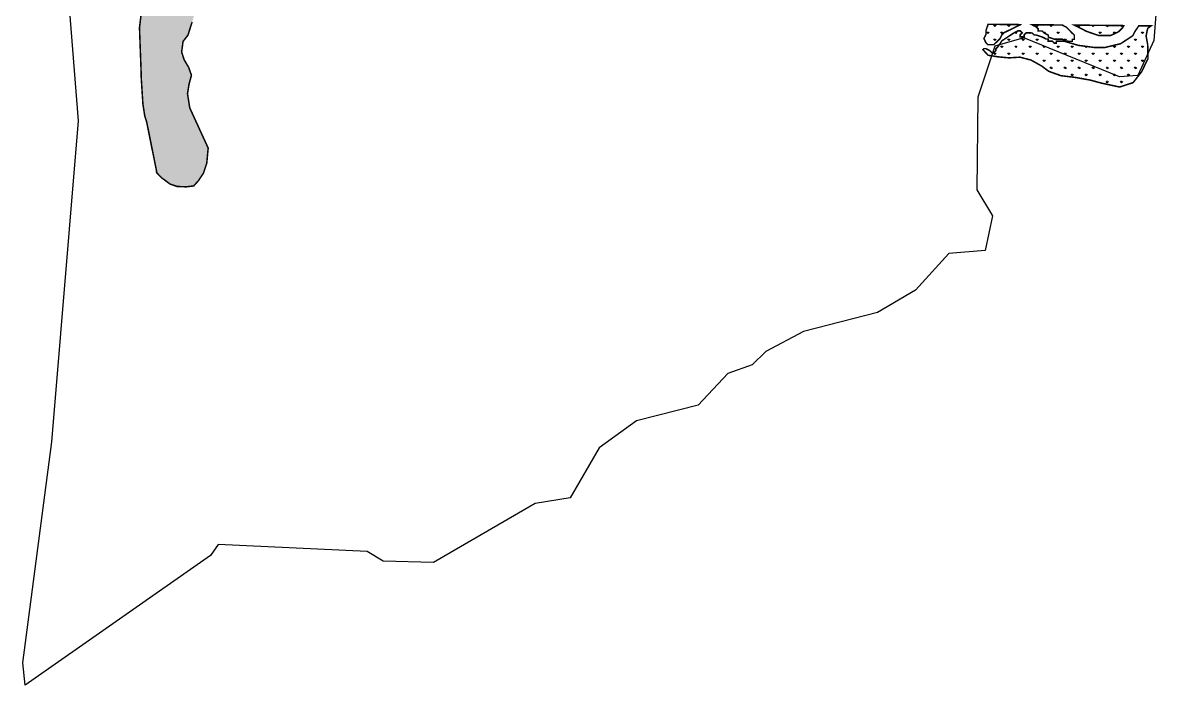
# Model space of a CAD drawing. Header units: metres. Extents: x 335517 to 338331, y 1782039 to 1785453.
# Drawn here: x 335517 to 337811, y 1782039 to 1783373 of the extents above; entities that cross this region are included whole.
import ezdxf

# ---------------------------------------------------------------- set-up
doc = ezdxf.new("R2010")
doc.units = ezdxf.units.M
doc.layers.add('MANGROOVES', color=112, linetype='Continuous')
pattern_1 = [(90, (0, 0), (-14.14213562, 14.14213562), [3.75, -24.53427126]), (45, (0, 0), (-14.14213562, 14.14213562), [3.75, -16.25]), (135, (0, 0), (-14.14213562, -14.14213562), [3.75, -16.25])]

msp = doc.modelspace()

# ---------------------------------------------------------------- hatches: boundary and pattern name
at = {"layer": 'MANGROOVES'}
h = msp.add_hatch(dxfattribs=at)
h.set_pattern_fill('GRASS', color=256, scale=20)
h.set_pattern_definition([(90, (0, 0), (-14.14213562, 14.14213562), [3.75, -24.53427126]), (45, (0, 0), (-14.14213562, 14.14213562), [3.75, -16.25]), (135, (0, 0), (-14.14213562, -14.14213562), [3.75, -16.25])])
h.paths.add_polyline_path([(336208.5, 1784769), (336216.4, 1784744.7), (336236.3, 1784667.7), (336236.2, 1784663.6), (336244.2, 1784639.3), (336267.9, 1784537.9), (336283.7, 1784469), (336303.7, 1784412.2), (336315.6, 1784379.8), (336323.5, 1784335.2), (336327.3, 1784302.8), (336327, 1784234), (336322.7, 1784201.6), (336322.5, 1784165.2), (336330.6, 1784165.1), (336338.7, 1784169.1), (336342.9, 1784181.3), (336359.2, 1784201.4), (336375.5, 1784225.6), (336379.6, 1784237.7), (336387.7, 1784241.7), (336395.9, 1784249.8), (336412.1, 1784261.8), (336424.3, 1784269.9), (336436.5, 1784281.9), (336456.8, 1784294), (336465, 1784306.1), (336477.3, 1784330.3), (336489.6, 1784362.6), (336501.9, 1784390.9), (336506, 1784411.1), (336506.3, 1784451.6), (336502.3, 1784471.9), (336498.3, 1784480), (336482.2, 1784488.2), (336478.1, 1784488.2), (336474.1, 1784484.2), (336465.9, 1784480.2), (336461.9, 1784476.1), (336461.8, 1784472.1), (336457.8, 1784472.1), (336457.9, 1784486.3), (336470.1, 1784492.3), (336474.1, 1784496.3), (336478.2, 1784504.4), (336482.3, 1784512.5), (336486.4, 1784528.6), (336490.6, 1784544.8), (336490.7, 1784561), (336502.8, 1784560.9), (336506.9, 1784564.9), (336507, 1784585.2), (336519.1, 1784585.1), (336519.1, 1784573), (336523.1, 1784564.9), (336516.9, 1784552.7), (336506.8, 1784552.8), (336502.8, 1784548.8), (336498.7, 1784544.8), (336490.5, 1784528.6), (336490.5, 1784520.5), (336486.4, 1784512.4), (336486.3, 1784504.3), (336494.4, 1784496.2), (336502.4, 1784492.1), (336506.5, 1784492.1), (336510.6, 1784500.2), (336518.7, 1784512.3), (336526.2, 1784519.6), (336530.8, 1784496), (336534.7, 1784471.7), (336534.6, 1784451.4), (336526.2, 1784402.9), (336517.9, 1784366.5), (336505.6, 1784334.2), (336497.4, 1784310), (336481.1, 1784285.8), (336460.7, 1784261.6), (336440.3, 1784241.4), (336424.1, 1784225.3), (336383.4, 1784197.2), (336379.4, 1784197.2), (336371.2, 1784189.2), (336359, 1784177.1), (336322.3, 1784132.8), (336310.1, 1784120.7), (336297.9, 1784112.7), (336281.7, 1784108.7), (336220.9, 1784084.8), (336192.5, 1784072.8), (336160, 1784056.8), (336119.4, 1784036.8), (336082.9, 1784012.7), (336058.4, 1783988.5), (336046.2, 1783972.4), (336013.7, 1783948.3), (335997.4, 1783932.2), (335952.7, 1783900), (335912, 1783863.8), (335883.5, 1783831.6), (335863.2, 1783811.5), (335850.9, 1783795.3), (335846.8, 1783787.3), (335838.6, 1783767.1), (335826.4, 1783746.9), (335818.1, 1783710.5), (335805.7, 1783674.1), (335780.8, 1783565), (335764.2, 1783480), (335764.1, 1783471.9), (335754.7, 1783387.7), (335751.7, 1783363.4), (335755, 1783274.4), (335755, 1783266.3), (335758.6, 1783209.6), (335762.4, 1783185.2), (335766.3, 1783173.1), (335786.8, 1783070.8), (335797, 1783060.5), (335813.3, 1783048.5), (335827.3, 1783043.6), (335846.2, 1783042.9), (335860.9, 1783044.7), (335870.5, 1783055.4), (335880.4, 1783070.4), (335887.2, 1783090.7), (335890, 1783120.9), (335852.9, 1783201.9), (335848.4, 1783230.5), (335851.4, 1783249.2), (335856.3, 1783267.7), (335850.6, 1783283.6), (335841.5, 1783299), (335836.6, 1783314.4), (335839.4, 1783335.7), (335849.1, 1783348.1), (335857.7, 1783374.8), (335863.3, 1783392.7), (335863.6, 1783450.4), (335869.6, 1783507.8), (335879.9, 1783548.2), (335886.2, 1783580.6), (335894.5, 1783621), (335899.3, 1783675.3), (335907.1, 1783712), (335948, 1783782.6), (335972.5, 1783818.9), (335996.2, 1783838.3), (336039.6, 1783873.2), (336057.9, 1783891.3), (336072.7, 1783893.5), (336094.8, 1783897.9), (336118.7, 1783907.2), (336135, 1783919.3), (336159.4, 1783939.4), (336171.6, 1783951.4), (336181.8, 1783965.6), (336185.9, 1783971.6), (336203.8, 1783982.4), (336216.3, 1783985.6), (336240.7, 1784013.8), (336260.9, 1784036.6), (336270.2, 1784052.5), (336275.3, 1784079.3), (336320.3, 1784096.5), (336341.6, 1784116.6), (336361.3, 1784127.7), (336381, 1784142.2), (336391.7, 1784158), (336411.8, 1784186.2), (336426.2, 1784210.4), (336438.4, 1784225.3), (336448.7, 1784228), (336471.4, 1784202.5), (336498.1, 1784193.7), (336537.6, 1784200.8), (336586.7, 1784211.2), (336621.9, 1784240.8), (336636.5, 1784268.2), (336655.1, 1784303.6), (336673, 1784327.5), (336690.5, 1784336.7), (336719.7, 1784336.6), (336758.2, 1784330.5), (336782.9, 1784326.3), (336808.2, 1784331.7), (336826.2, 1784349.5), (336844.8, 1784375.9), (336859, 1784400.6), (336866.9, 1784420.5), (336870.6, 1784457.7), (336866.9, 1784518.4), (336852.2, 1784544.7), (336831.6, 1784589.7), (336846.2, 1784624), (336871.8, 1784672.2), (336867.9, 1784710.7), (336844.4, 1784749.8), (336793.4, 1784771.8), (336752.9, 1784772.1), (336744.1, 1784792), (336727.3, 1784861.9), (336690.6, 1784937.5), (336636.4, 1784970.2), (336619.3, 1784991.9), (336601.4, 1784997), (336589.5, 1785031.8), (336561, 1785067.1), (336535.4, 1785078.8), (336512.3, 1785085.5), (336481.7, 1785093), (336453.5, 1785088.3), (336432.8, 1785079.5), (336412.1, 1785058.9), (336359.9, 1785075.9), (336351.3, 1785225.6), (336333.5, 1785263.5), (336318.8, 1785280.7), (336299.9, 1785292.1), (336278.7, 1785294.5), (336254.7, 1785290.2), (336227.2, 1785279.9), (336213.8, 1785268.6), (336204.9, 1785254.5), (336198.5, 1785233.7), (336197.4, 1785211.9), (336200.6, 1785171.2), (336208.8, 1785154.8), (336182.2, 1785154), (336161.7, 1785145.6), (336139.2, 1785139.8), (336135.5, 1785164.7), (336082.8, 1785229.2), (336057, 1785251.1), (336028.6, 1785254.7), (336010.2, 1785247.9), (335989.9, 1785234.4), (335980.1, 1785215.5), (335974.6, 1785196), (336052.6, 1785085.6), (336060.7, 1785078.6), (336072.4, 1785073.8), (336085, 1785067.1), (336099.1, 1785046.5), (336112.8, 1785005.2), (336104.1, 1784980.4), (336096.1, 1784958), (336095, 1784954.7), (336132.3, 1784894.9), (336140.3, 1784886.8), (336148.3, 1784870.6), (336172.4, 1784829.9), (336192.5, 1784801.5)])
h.paths.add_polyline_path([(336561.9, 1784634.5), (336699.2, 1784640), (336695.2, 1784565.5), (336579.1, 1784552)], flags=16)
h = msp.add_hatch(dxfattribs=at)
h.set_pattern_fill('GRASS', color=256, scale=20)
h.set_pattern_definition(pattern_1)
h.paths.add_polyline_path([(337781.4, 1783328.9), (337778.1, 1783346.6), (337781.2, 1783362), (337788.1, 1783367.1), (337763.5, 1783367.3), (337755.3, 1783355.2), (337751.2, 1783347.1), (337726.8, 1783331.1), (337710.5, 1783327.2), (337694.3, 1783323.3), (337674.1, 1783323.5), (337641.7, 1783327.8), (337613.5, 1783336.1), (337597.3, 1783336.2), (337597.2, 1783332.2), (337593.2, 1783332.2), (337589.2, 1783336.3), (337581.1, 1783336.4), (337581.1, 1783340.4), (337577.1, 1783340.5), (337569, 1783344.6), (337556.9, 1783348.7), (337552.9, 1783348.7), (337548.8, 1783352.8), (337544.8, 1783352.9), (337540.7, 1783352.9), (337536.7, 1783352.9), (337532.6, 1783348.9), (337532.6, 1783344.9), (337524.5, 1783344.9), (337524.5, 1783349), (337528.6, 1783353), (337524.6, 1783357.1), (337520.5, 1783357.1), (337512.4, 1783353.1), (337500.2, 1783345.1), (337488, 1783337.1), (337479.8, 1783325.1), (337475.7, 1783321), (337475.7, 1783317), (337471.6, 1783313), (337467.6, 1783313), (337463.5, 1783317.1), (337455.5, 1783321.2), (337451.4, 1783321.2), (337449.4, 1783319.2), (337460.1, 1783307.9), (337479.4, 1783304.8), (337501.9, 1783302.6), (337524.1, 1783304), (337546.4, 1783298.2), (337568.2, 1783286), (337581.9, 1783275.6), (337606.3, 1783266.8), (337636.4, 1783263.1), (337666.4, 1783257.7), (337687.5, 1783251.9), (337724.8, 1783243.9), (337751.9, 1783252.7), (337769.3, 1783274.9), (337782, 1783301.4)])
h = msp.add_hatch(dxfattribs=at)
h.set_pattern_fill('GRASS', color=256, scale=20)
h.set_pattern_definition(pattern_1)
h.paths.add_polyline_path([(337516.6, 1783365.2), (337524.7, 1783369.2), (337525.1, 1783369.6), (337460.1, 1783370.2), (337455.8, 1783357.6), (337455.7, 1783349.5), (337451.6, 1783341.5), (337455.6, 1783333.3), (337459.6, 1783329.3), (337471.7, 1783329.2), (337479.9, 1783337.2), (337484, 1783341.2), (337488.1, 1783349.3), (337492.2, 1783353.3), (337508.4, 1783361.3)])
h = msp.add_hatch(dxfattribs=at)
h.set_pattern_fill('GRASS', color=256, scale=20)
h.set_pattern_definition(pattern_1)
h.paths.add_polyline_path([(337617.7, 1783364.4), (337609.2, 1783368.8), (337548.3, 1783369.4), (337557, 1783364.9), (337561, 1783360.8), (337561, 1783356.8), (337569.1, 1783356.7), (337573.1, 1783352.6), (337581.2, 1783348.5), (337581.2, 1783344.5), (337593.3, 1783340.3), (337609.5, 1783340.2), (337617.5, 1783336.1), (337629.7, 1783336), (337629.7, 1783340), (337633.7, 1783340), (337633.8, 1783348.1), (337629.8, 1783352.2), (337621.8, 1783360.3)])
h = msp.add_hatch(dxfattribs=at)
h.set_pattern_fill('GRASS', color=256, scale=20)
h.set_pattern_definition(pattern_1)
h.paths.add_polyline_path([(337731.1, 1783363.5), (337733.2, 1783367.6), (337633.5, 1783368.6), (337658.2, 1783356), (337682.4, 1783347.7), (337706.7, 1783347.5), (337722.9, 1783355.5)])

# ---------------------------------------------------------------- linework, layer by layer
at = {"color": 3}
msp.add_lwpolyline([(337810.6, 1783556.3), (337793.5, 1783337.6), (337761.3, 1783267), (337724.6, 1783264.7), (337531.8, 1783342.8), (337473.9, 1783326.2), (337439.1, 1783223.5), (337437.5, 1783037.1), (337469.2, 1782984.4), (337454.2, 1782914.5), (337381, 1782908.3), (337313.8, 1782834.5), (337237.5, 1782789.6), (337088.3, 1782751.6), (337012.7, 1782711), (336985.4, 1782684.2), (336936.3, 1782667), (336876.5, 1782602.9), (336752.4, 1782571.5), (336677.4, 1782517.1), (336618.8, 1782416.4), (336548.5, 1782405.3), (336343.7, 1782286.6), (336242.1, 1782289.2), (336210.3, 1782308.7), (335909.8, 1782322.3), (335894.9, 1782300.3), (335521.6, 1782039.1), (335516.8, 1782084.3), (335575.1, 1782529.5), (335628.8, 1783176), (335590.1, 1783666.4)], dxfattribs=at)
at = {"layer": 'MANGROOVES', "flags": 128}
msp.add_lwpolyline([(335754.7, 1783387.7, 3.04, 3.04, 0), (335751.7, 1783363.4, 3.04, 3.04, 0), (335755, 1783274.4, 3.04, 3.04, 0), (335755, 1783266.3, 3.04, 3.04, 0), (335758.6, 1783209.6, 3.04, 3.04, 0), (335762.4, 1783185.2, 3.04, 3.04, 0), (335766.3, 1783173.1, 3.04, 3.04, 0), (335785.8, 1783075.7, 3.04, 3.04, 0), (335786.2, 1783071.4, 3.04, 3.04, 0), (335797, 1783060.5, 3.04, 3.04, 0), (335813.3, 1783048.5, 3.04, 3.04, 0), (335827.3, 1783043.6, 3.04, 3.04, 0), (335846.2, 1783042.9, 3.04, 3.04, 0), (335860.9, 1783044.7, 3.04, 3.04, 0), (335870.5, 1783055.4, 3.04, 3.04, 0), (335880.4, 1783070.4, 3.04, 3.04, 0), (335887.2, 1783090.7, 3.04, 3.04, 0), (335890, 1783120.9, 3.04, 3.04, 0), (335852.9, 1783201.9, 3.04, 3.04, 0), (335848.4, 1783230.5, 3.04, 3.04, 0), (335851.4, 1783249.2, 3.04, 3.04, 0), (335856.3, 1783267.7, 3.04, 3.04, 0), (335850.6, 1783283.6, 3.04, 3.04, 0), (335841.5, 1783299, 3.04, 3.04, 0), (335836.6, 1783314.4, 3.04, 3.04, 0), (335839.4, 1783335.7, 3.04, 3.04, 0), (335849.1, 1783348.1, 3.04, 3.04, 0), (335857.7, 1783374.8, 3.04, 3.04, 0)], format="xyseb", dxfattribs=at)
at = {"layer": 'MANGROOVES', "const_width": 3.04, "flags": 128}
for points in [[(337781.4, 1783328.9), (337778.1, 1783346.6), (337781.2, 1783362), (337788.1, 1783367.1), (337763.5, 1783367.3), (337755.3, 1783355.2), (337751.2, 1783347.1), (337726.8, 1783331.1), (337710.5, 1783327.2), (337694.3, 1783323.3), (337674.1, 1783323.5), (337641.7, 1783327.8), (337613.5, 1783336.1), (337597.3, 1783336.2), (337597.2, 1783332.2), (337593.2, 1783332.2), (337589.2, 1783336.3), (337581.1, 1783336.4), (337581.1, 1783340.4), (337577.1, 1783340.5), (337569, 1783344.6), (337556.9, 1783348.7), (337552.9, 1783348.7), (337548.8, 1783352.8), (337544.8, 1783352.9), (337540.7, 1783352.9), (337536.7, 1783352.9), (337532.6, 1783348.9), (337532.6, 1783344.9), (337524.5, 1783344.9), (337524.5, 1783349), (337528.6, 1783353), (337524.6, 1783357.1), (337520.5, 1783357.1), (337512.4, 1783353.1), (337500.2, 1783345.1), (337488, 1783337.1), (337479.8, 1783325.1), (337475.7, 1783321), (337475.7, 1783317), (337471.6, 1783313), (337467.6, 1783313), (337463.5, 1783317.1), (337455.5, 1783321.2), (337451.4, 1783321.2), (337449.4, 1783319.2), (337460.1, 1783307.9), (337479.4, 1783304.8), (337501.9, 1783302.6), (337524.1, 1783304), (337546.4, 1783298.2), (337568.2, 1783286), (337581.9, 1783275.6), (337606.3, 1783266.8), (337636.4, 1783263.1), (337666.4, 1783257.7), (337687.5, 1783251.9), (337724.8, 1783243.9), (337751.9, 1783252.7), (337769.3, 1783274.9), (337782, 1783301.4)], [(337516.6, 1783365.2), (337524.7, 1783369.2), (337525.1, 1783369.6), (337460.1, 1783370.2), (337455.8, 1783357.6), (337455.7, 1783349.5), (337451.6, 1783341.5), (337455.6, 1783333.3), (337459.6, 1783329.3), (337471.7, 1783329.2), (337479.9, 1783337.2), (337484, 1783341.2), (337488.1, 1783349.3), (337492.2, 1783353.3), (337508.4, 1783361.3)], [(337617.7, 1783364.4), (337609.2, 1783368.8), (337548.3, 1783369.4), (337557, 1783364.9), (337561, 1783360.8), (337561, 1783356.8), (337569.1, 1783356.7), (337573.1, 1783352.6), (337581.2, 1783348.5), (337581.2, 1783344.5), (337593.3, 1783340.3), (337609.5, 1783340.2), (337617.5, 1783336.1), (337629.7, 1783336), (337629.7, 1783340), (337633.7, 1783340), (337633.8, 1783348.1), (337629.8, 1783352.2), (337621.8, 1783360.3)], [(337731.1, 1783363.5), (337733.2, 1783367.6), (337633.5, 1783368.6), (337658.2, 1783356), (337682.4, 1783347.7), (337706.7, 1783347.5), (337722.9, 1783355.5)]]:
    msp.add_lwpolyline(points, close=True, dxfattribs=at)

doc.saveas('drawing.dxf')
